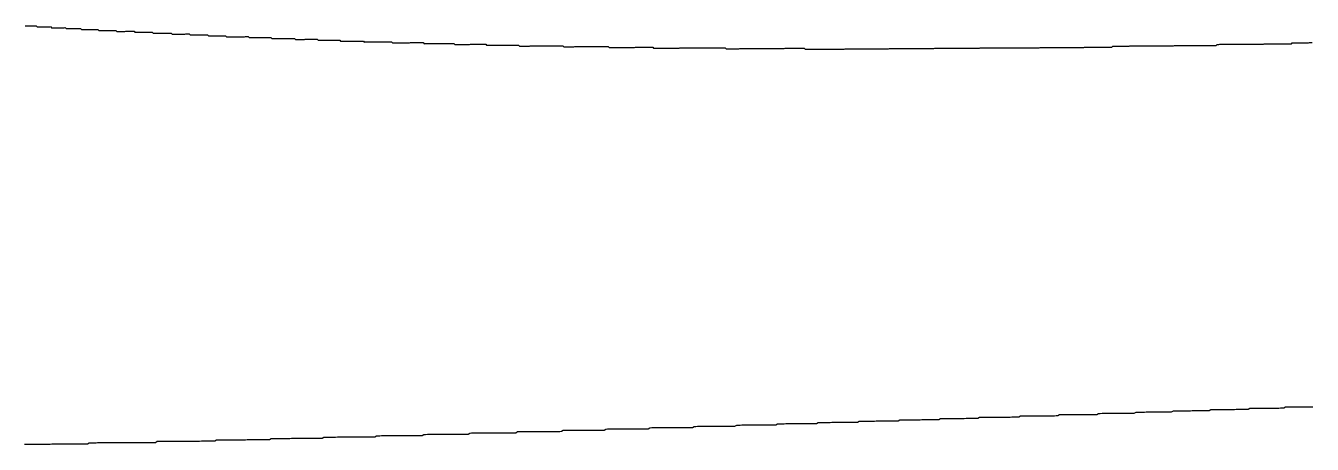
# Model space of a CAD drawing. Header units: millimetres. Extents: x 41 to 1041, y 1148 to 1248.
# Drawn here: x 78.84 to 91.41, y 1155.21 to 1159.29 of the extents above; entities that cross this region are included whole.
import ezdxf

# ---------------------------------------------------------------- set-up
doc = ezdxf.new("R2010")
doc.units = ezdxf.units.MM

msp = doc.modelspace()

# ---------------------------------------------------------------- linework, layer by layer
at = {"color": 3}
for points in [[(78.838, 1159.288, 0), (78.847, 1159.288, 0), (78.856, 1159.288, 0), (78.865, 1159.288, 0), (78.874, 1159.288, 0), (78.883, 1159.288, 0), (78.891, 1159.288, 0), (78.9, 1159.288, 0), (78.909, 1159.288, 0), (78.918, 1159.288, 0), (78.927, 1159.288, 0), (78.936, 1159.289, 0), (78.945, 1159.289, 0), (78.953, 1159.279, 0), (78.962, 1159.279, 0), (78.971, 1159.279, 0), (78.98, 1159.279, 0), (78.989, 1159.279, 0), (78.998, 1159.279, 0), (79.006, 1159.279, 0), (79.015, 1159.279, 0), (79.024, 1159.279, 0), (79.033, 1159.279, 0), (79.042, 1159.279, 0), (79.051, 1159.279, 0), (79.059, 1159.279, 0), (79.068, 1159.279, 0), (79.077, 1159.279, 0), (79.086, 1159.28, 0), (79.095, 1159.27, 0), (79.104, 1159.27, 0), (79.112, 1159.27, 0), (79.121, 1159.27, 0), (79.13, 1159.27, 0), (79.139, 1159.27, 0), (79.148, 1159.27, 0), (79.157, 1159.27, 0), (79.166, 1159.27, 0), (79.174, 1159.27, 0), (79.183, 1159.27, 0), (79.192, 1159.27, 0), (79.201, 1159.27, 0), (79.21, 1159.27, 0), (79.219, 1159.27, 0), (79.227, 1159.271, 0), (79.236, 1159.261, 0), (79.245, 1159.261, 0), (79.254, 1159.261, 0), (79.263, 1159.261, 0), (79.272, 1159.261, 0), (79.28, 1159.261, 0), (79.289, 1159.261, 0), (79.298, 1159.261, 0), (79.307, 1159.261, 0), (79.316, 1159.261, 0), (79.325, 1159.261, 0), (79.333, 1159.261, 0), (79.342, 1159.261, 0), (79.351, 1159.261, 0), (79.36, 1159.261, 0), (79.369, 1159.261, 0), (79.378, 1159.262, 0), (79.387, 1159.252, 0), (79.395, 1159.252, 0), (79.404, 1159.252, 0), (79.413, 1159.252, 0), (79.422, 1159.252, 0), (79.431, 1159.252, 0), (79.44, 1159.252, 0), (79.448, 1159.252, 0), (79.457, 1159.252, 0), (79.466, 1159.252, 0), (79.475, 1159.252, 0), (79.484, 1159.252, 0), (79.493, 1159.252, 0), (79.502, 1159.252, 0), (79.51, 1159.252, 0), (79.519, 1159.252, 0), (79.528, 1159.253, 0), (79.537, 1159.253, 0), (79.546, 1159.253, 0), (79.555, 1159.243, 0), (79.563, 1159.243, 0), (79.572, 1159.243, 0), (79.581, 1159.243, 0), (79.59, 1159.243, 0), (79.599, 1159.243, 0), (79.608, 1159.243, 0), (79.617, 1159.243, 0), (79.625, 1159.243, 0), (79.634, 1159.243, 0), (79.643, 1159.243, 0), (79.652, 1159.243, 0), (79.661, 1159.243, 0), (79.67, 1159.244, 0), (79.678, 1159.244, 0), (79.687, 1159.244, 0), (79.696, 1159.244, 0), (79.705, 1159.244, 0), (79.714, 1159.244, 0), (79.723, 1159.244, 0), (79.732, 1159.234, 0), (79.74, 1159.234, 0), (79.749, 1159.234, 0), (79.758, 1159.234, 0), (79.767, 1159.234, 0), (79.776, 1159.234, 0), (79.785, 1159.234, 0), (79.793, 1159.234, 0), (79.802, 1159.234, 0), (79.811, 1159.234, 0), (79.82, 1159.235, 0), (79.829, 1159.235, 0), (79.838, 1159.235, 0), (79.847, 1159.235, 0), (79.855, 1159.235, 0), (79.864, 1159.235, 0), (79.873, 1159.235, 0), (79.882, 1159.235, 0), (79.891, 1159.235, 0), (79.9, 1159.235, 0), (79.909, 1159.225, 0), (79.918, 1159.225, 0), (79.927, 1159.225, 0), (79.936, 1159.225, 0), (79.945, 1159.225, 0), (79.954, 1159.225, 0), (79.963, 1159.226, 0), (79.971, 1159.226, 0), (79.98, 1159.226, 0), (79.989, 1159.226, 0), (79.998, 1159.226, 0), (80.007, 1159.226, 0), (80.016, 1159.226, 0), (80.025, 1159.226, 0), (80.033, 1159.226, 0), (80.042, 1159.226, 0), (80.051, 1159.226, 0), (80.06, 1159.226, 0), (80.069, 1159.226, 0), (80.078, 1159.226, 0), (80.086, 1159.216, 0), (80.095, 1159.216, 0), (80.104, 1159.216, 0), (80.113, 1159.217, 0), (80.122, 1159.217, 0), (80.131, 1159.217, 0), (80.14, 1159.217, 0), (80.148, 1159.217, 0), (80.157, 1159.217, 0), (80.166, 1159.217, 0), (80.175, 1159.217, 0), (80.184, 1159.217, 0), (80.193, 1159.217, 0), (80.201, 1159.217, 0), (80.21, 1159.217, 0), (80.219, 1159.217, 0), (80.228, 1159.217, 0), (80.237, 1159.217, 0), (80.246, 1159.217, 0), (80.255, 1159.218, 0), (80.263, 1159.218, 0), (80.272, 1159.208, 0), (80.281, 1159.208, 0), (80.29, 1159.208, 0), (80.299, 1159.208, 0), (80.308, 1159.208, 0), (80.316, 1159.208, 0), (80.325, 1159.208, 0), (80.334, 1159.208, 0), (80.343, 1159.208, 0), (80.352, 1159.208, 0), (80.361, 1159.208, 0), (80.37, 1159.208, 0), (80.378, 1159.208, 0), (80.387, 1159.208, 0), (80.396, 1159.208, 0), (80.405, 1159.209, 0), (80.414, 1159.209, 0), (80.423, 1159.209, 0), (80.431, 1159.209, 0), (80.44, 1159.209, 0), (80.449, 1159.199, 0), (80.458, 1159.199, 0), (80.467, 1159.199, 0), (80.476, 1159.199, 0), (80.485, 1159.199, 0), (80.493, 1159.199, 0), (80.502, 1159.199, 0), (80.511, 1159.199, 0), (80.52, 1159.199, 0), (80.529, 1159.199, 0), (80.538, 1159.199, 0), (80.547, 1159.2, 0), (80.555, 1159.2, 0), (80.564, 1159.2, 0), (80.573, 1159.2, 0), (80.582, 1159.2, 0), (80.591, 1159.2, 0), (80.6, 1159.2, 0), (80.608, 1159.2, 0), (80.617, 1159.2, 0), (80.626, 1159.19, 0), (80.635, 1159.19, 0), (80.644, 1159.19, 0), (80.653, 1159.19, 0), (80.662, 1159.19, 0), (80.67, 1159.19, 0), (80.679, 1159.19, 0), (80.688, 1159.19, 0), (80.697, 1159.191, 0), (80.706, 1159.191, 0), (80.715, 1159.191, 0), (80.723, 1159.191, 0), (80.732, 1159.191, 0), (80.741, 1159.191, 0), (80.75, 1159.191, 0), (80.759, 1159.191, 0), (80.768, 1159.191, 0), (80.777, 1159.191, 0), (80.785, 1159.191, 0), (80.794, 1159.191, 0), (80.803, 1159.181, 0), (80.812, 1159.181, 0), (80.821, 1159.181, 0), (80.83, 1159.181, 0), (80.838, 1159.182, 0), (80.847, 1159.182, 0), (80.856, 1159.182, 0), (80.865, 1159.182, 0), (80.874, 1159.182, 0), (80.883, 1159.182, 0), (80.892, 1159.182, 0), (80.9, 1159.182, 0), (80.909, 1159.182, 0), (80.918, 1159.182, 0), (80.927, 1159.182, 0), (80.936, 1159.182, 0), (80.945, 1159.182, 0), (80.954, 1159.182, 0), (80.962, 1159.182, 0), (80.971, 1159.182, 0), (80.98, 1159.182, 0), (80.989, 1159.183, 0), (80.998, 1159.183, 0), (81.007, 1159.183, 0), (81.016, 1159.183, 0), (81.024, 1159.173, 0), (81.033, 1159.173, 0), (81.042, 1159.173, 0), (81.051, 1159.173, 0), (81.06, 1159.173, 0), (81.069, 1159.173, 0), (81.078, 1159.173, 0), (81.086, 1159.173, 0), (81.095, 1159.173, 0), (81.104, 1159.173, 0), (81.113, 1159.173, 0), (81.122, 1159.173, 0), (81.131, 1159.174, 0), (81.139, 1159.174, 0), (81.148, 1159.174, 0), (81.157, 1159.174, 0), (81.166, 1159.174, 0), (81.175, 1159.174, 0), (81.184, 1159.174, 0), (81.193, 1159.174, 0), (81.201, 1159.174, 0), (81.21, 1159.174, 0), (81.219, 1159.174, 0), (81.228, 1159.174, 0), (81.237, 1159.174, 0), (81.246, 1159.164, 0), (81.255, 1159.164, 0), (81.263, 1159.164, 0), (81.272, 1159.164, 0), (81.281, 1159.165, 0), (81.29, 1159.165, 0), (81.299, 1159.165, 0), (81.308, 1159.165, 0), (81.317, 1159.165, 0), (81.325, 1159.165, 0), (81.334, 1159.165, 0), (81.343, 1159.165, 0), (81.352, 1159.165, 0), (81.361, 1159.165, 0), (81.37, 1159.165, 0), (81.378, 1159.165, 0), (81.387, 1159.165, 0), (81.396, 1159.165, 0), (81.405, 1159.165, 0), (81.414, 1159.165, 0), (81.423, 1159.166, 0), (81.432, 1159.166, 0), (81.44, 1159.166, 0), (81.449, 1159.166, 0), (81.458, 1159.166, 0), (81.467, 1159.166, 0), (81.476, 1159.156, 0), (81.485, 1159.156, 0), (81.494, 1159.156, 0), (81.502, 1159.156, 0), (81.511, 1159.156, 0), (81.52, 1159.156, 0), (81.529, 1159.156, 0), (81.538, 1159.156, 0), (81.547, 1159.156, 0), (81.556, 1159.156, 0), (81.564, 1159.156, 0), (81.573, 1159.157, 0), (81.582, 1159.157, 0), (81.591, 1159.157, 0), (81.6, 1159.157, 0), (81.609, 1159.157, 0), (81.618, 1159.157, 0), (81.626, 1159.157, 0), (81.635, 1159.157, 0), (81.644, 1159.157, 0), (81.653, 1159.157, 0), (81.662, 1159.157, 0), (81.671, 1159.157, 0), (81.679, 1159.157, 0), (81.688, 1159.157, 0), (81.697, 1159.147, 0), (81.706, 1159.147, 0), (81.715, 1159.147, 0), (81.724, 1159.148, 0), (81.733, 1159.148, 0), (81.741, 1159.148, 0), (81.75, 1159.148, 0), (81.759, 1159.148, 0), (81.768, 1159.148, 0), (81.777, 1159.148, 0), (81.786, 1159.148, 0), (81.795, 1159.148, 0), (81.803, 1159.148, 0), (81.812, 1159.148, 0), (81.821, 1159.148, 0), (81.83, 1159.148, 0), (81.839, 1159.148, 0), (81.848, 1159.148, 0), (81.857, 1159.148, 0), (81.865, 1159.149, 0), (81.874, 1159.149, 0), (81.883, 1159.149, 0), (81.892, 1159.149, 0), (81.901, 1159.149, 0), (81.91, 1159.149, 0), (81.918, 1159.139, 0), (81.927, 1159.139, 0), (81.936, 1159.139, 0), (81.945, 1159.139, 0), (81.954, 1159.139, 0), (81.963, 1159.139, 0), (81.972, 1159.139, 0), (81.98, 1159.139, 0), (81.989, 1159.139, 0), (81.998, 1159.139, 0), (82.007, 1159.139, 0), (82.016, 1159.14, 0), (82.025, 1159.14, 0), (82.034, 1159.14, 0), (82.042, 1159.14, 0), (82.051, 1159.14, 0), (82.06, 1159.14, 0), (82.069, 1159.14, 0), (82.078, 1159.14, 0), (82.087, 1159.14, 0), (82.096, 1159.14, 0), (82.104, 1159.14, 0), (82.113, 1159.14, 0), (82.122, 1159.14, 0), (82.131, 1159.14, 0), (82.14, 1159.14, 0), (82.149, 1159.13, 0), (82.158, 1159.131, 0), (82.166, 1159.131, 0), (82.175, 1159.131, 0), (82.184, 1159.131, 0), (82.193, 1159.131, 0), (82.202, 1159.131, 0), (82.211, 1159.131, 0), (82.219, 1159.131, 0), (82.228, 1159.131, 0), (82.237, 1159.131, 0), (82.246, 1159.131, 0), (82.255, 1159.131, 0), (82.264, 1159.131, 0), (82.273, 1159.131, 0), (82.281, 1159.131, 0), (82.29, 1159.131, 0), (82.299, 1159.131, 0), (82.308, 1159.132, 0), (82.317, 1159.132, 0), (82.326, 1159.132, 0), (82.335, 1159.132, 0), (82.343, 1159.132, 0), (82.352, 1159.132, 0), (82.361, 1159.132, 0), (82.37, 1159.132, 0), (82.379, 1159.132, 0), (82.388, 1159.132, 0), (82.397, 1159.132, 0), (82.405, 1159.132, 0), (82.414, 1159.132, 0), (82.423, 1159.122, 0), (82.432, 1159.122, 0), (82.441, 1159.122, 0), (82.45, 1159.123, 0), (82.459, 1159.123, 0), (82.467, 1159.123, 0), (82.476, 1159.123, 0), (82.485, 1159.123, 0), (82.494, 1159.123, 0), (82.503, 1159.123, 0), (82.512, 1159.123, 0), (82.521, 1159.123, 0), (82.529, 1159.123, 0), (82.538, 1159.123, 0), (82.547, 1159.123, 0), (82.556, 1159.123, 0), (82.565, 1159.123, 0), (82.574, 1159.123, 0), (82.583, 1159.123, 0), (82.591, 1159.123, 0), (82.6, 1159.124, 0), (82.609, 1159.124, 0), (82.618, 1159.124, 0), (82.627, 1159.124, 0), (82.636, 1159.124, 0), (82.645, 1159.124, 0), (82.653, 1159.124, 0), (82.662, 1159.124, 0), (82.671, 1159.124, 0), (82.68, 1159.124, 0), (82.689, 1159.124, 0), (82.698, 1159.124, 0), (82.707, 1159.124, 0), (82.715, 1159.124, 0), (82.724, 1159.124, 0), (82.733, 1159.114, 0), (82.742, 1159.115, 0), (82.751, 1159.115, 0), (82.76, 1159.115, 0), (82.769, 1159.115, 0), (82.777, 1159.115, 0), (82.786, 1159.115, 0), (82.795, 1159.115, 0), (82.804, 1159.115, 0), (82.813, 1159.115, 0), (82.822, 1159.115, 0), (82.831, 1159.115, 0), (82.839, 1159.115, 0), (82.848, 1159.115, 0), (82.857, 1159.115, 0), (82.866, 1159.115, 0), (82.875, 1159.115, 0), (82.884, 1159.115, 0), (82.893, 1159.116, 0), (82.901, 1159.116, 0), (82.91, 1159.116, 0), (82.919, 1159.116, 0), (82.928, 1159.116, 0), (82.937, 1159.116, 0), (82.946, 1159.116, 0), (82.955, 1159.116, 0), (82.963, 1159.116, 0), (82.972, 1159.116, 0), (82.981, 1159.116, 0), (82.99, 1159.116, 0), (82.999, 1159.116, 0), (83.008, 1159.116, 0), (83.017, 1159.116, 0), (83.025, 1159.116, 0), (83.034, 1159.107, 0), (83.043, 1159.107, 0), (83.052, 1159.107, 0), (83.061, 1159.107, 0), (83.07, 1159.107, 0), (83.079, 1159.107, 0), (83.087, 1159.107, 0), (83.096, 1159.107, 0), (83.105, 1159.107, 0), (83.114, 1159.107, 0), (83.123, 1159.107, 0), (83.132, 1159.107, 0), (83.141, 1159.107, 0), (83.149, 1159.107, 0), (83.158, 1159.107, 0), (83.167, 1159.107, 0), (83.176, 1159.107, 0), (83.185, 1159.108, 0), (83.194, 1159.108, 0), (83.203, 1159.108, 0), (83.211, 1159.108, 0), (83.22, 1159.108, 0), (83.229, 1159.108, 0), (83.238, 1159.108, 0), (83.247, 1159.108, 0), (83.256, 1159.108, 0), (83.265, 1159.108, 0), (83.273, 1159.108, 0), (83.282, 1159.108, 0), (83.291, 1159.108, 0), (83.3, 1159.108, 0), (83.309, 1159.108, 0), (83.318, 1159.108, 0), (83.327, 1159.109, 0), (83.335, 1159.109, 0), (83.344, 1159.099, 0), (83.353, 1159.099, 0), (83.362, 1159.099, 0), (83.371, 1159.099, 0), (83.38, 1159.099, 0), (83.389, 1159.099, 0), (83.397, 1159.099, 0), (83.406, 1159.099, 0), (83.415, 1159.099, 0), (83.424, 1159.099, 0), (83.433, 1159.099, 0), (83.442, 1159.099, 0), (83.451, 1159.099, 0), (83.459, 1159.099, 0), (83.468, 1159.099, 0), (83.477, 1159.1, 0), (83.486, 1159.1, 0), (83.495, 1159.1, 0), (83.504, 1159.1, 0), (83.513, 1159.1, 0), (83.521, 1159.1, 0), (83.53, 1159.1, 0), (83.539, 1159.1, 0), (83.548, 1159.1, 0), (83.557, 1159.1, 0), (83.566, 1159.1, 0), (83.575, 1159.1, 0), (83.583, 1159.1, 0), (83.592, 1159.1, 0), (83.601, 1159.1, 0), (83.61, 1159.1, 0), (83.619, 1159.101, 0), (83.628, 1159.101, 0), (83.637, 1159.101, 0), (83.645, 1159.101, 0), (83.654, 1159.101, 0), (83.664, 1159.091, 0), (83.673, 1159.091, 0), (83.682, 1159.091, 0), (83.691, 1159.091, 0), (83.7, 1159.091, 0), (83.708, 1159.091, 0), (83.717, 1159.091, 0), (83.726, 1159.091, 0), (83.735, 1159.091, 0), (83.744, 1159.091, 0), (83.753, 1159.091, 0), (83.762, 1159.091, 0), (83.77, 1159.092, 0), (83.779, 1159.092, 0), (83.788, 1159.092, 0), (83.797, 1159.092, 0), (83.806, 1159.092, 0), (83.815, 1159.092, 0), (83.824, 1159.092, 0), (83.832, 1159.092, 0), (83.841, 1159.092, 0), (83.85, 1159.092, 0), (83.859, 1159.092, 0), (83.868, 1159.092, 0), (83.877, 1159.092, 0), (83.886, 1159.092, 0), (83.894, 1159.092, 0), (83.903, 1159.092, 0), (83.912, 1159.093, 0), (83.921, 1159.093, 0), (83.93, 1159.093, 0), (83.939, 1159.093, 0), (83.948, 1159.093, 0), (83.956, 1159.093, 0), (83.965, 1159.093, 0), (83.974, 1159.093, 0), (83.983, 1159.093, 0), (83.992, 1159.093, 0), (84.001, 1159.093, 0), (84.01, 1159.093, 0), (84.018, 1159.093, 0), (84.027, 1159.093, 0), (84.036, 1159.093, 0), (84.045, 1159.093, 0), (84.054, 1159.093, 0), (84.063, 1159.094, 0), (84.072, 1159.094, 0), (84.081, 1159.094, 0), (84.089, 1159.094, 0), (84.098, 1159.084, 0), (84.107, 1159.084, 0), (84.116, 1159.084, 0), (84.125, 1159.084, 0), (84.134, 1159.084, 0), (84.143, 1159.084, 0), (84.151, 1159.084, 0), (84.16, 1159.084, 0), (84.169, 1159.084, 0), (84.178, 1159.084, 0), (84.187, 1159.084, 0), (84.196, 1159.084, 0), (84.205, 1159.085, 0), (84.213, 1159.085, 0), (84.222, 1159.085, 0), (84.231, 1159.085, 0), (84.24, 1159.085, 0), (84.249, 1159.085, 0), (84.258, 1159.085, 0), (84.267, 1159.085, 0), (84.275, 1159.085, 0), (84.284, 1159.085, 0), (84.293, 1159.085, 0), (84.302, 1159.085, 0), (84.311, 1159.085, 0), (84.32, 1159.085, 0), (84.329, 1159.085, 0), (84.337, 1159.085, 0), (84.346, 1159.085, 0), (84.355, 1159.086, 0), (84.364, 1159.086, 0), (84.373, 1159.086, 0), (84.382, 1159.086, 0), (84.391, 1159.086, 0), (84.399, 1159.086, 0), (84.408, 1159.086, 0), (84.417, 1159.086, 0), (84.426, 1159.086, 0), (84.435, 1159.086, 0), (84.444, 1159.086, 0), (84.453, 1159.086, 0), (84.461, 1159.086, 0), (84.47, 1159.086, 0), (84.479, 1159.086, 0), (84.488, 1159.086, 0), (84.497, 1159.086, 0), (84.506, 1159.087, 0), (84.515, 1159.087, 0), (84.523, 1159.087, 0), (84.532, 1159.087, 0), (84.541, 1159.077, 0), (84.55, 1159.077, 0), (84.559, 1159.077, 0), (84.568, 1159.077, 0), (84.577, 1159.077, 0), (84.585, 1159.077, 0), (84.594, 1159.077, 0), (84.603, 1159.077, 0), (84.612, 1159.077, 0), (84.621, 1159.077, 0), (84.63, 1159.077, 0), (84.639, 1159.077, 0), (84.647, 1159.078, 0), (84.656, 1159.078, 0), (84.665, 1159.078, 0), (84.674, 1159.078, 0), (84.683, 1159.078, 0), (84.692, 1159.078, 0), (84.701, 1159.078, 0), (84.71, 1159.078, 0), (84.718, 1159.078, 0), (84.727, 1159.078, 0), (84.736, 1159.078, 0), (84.745, 1159.078, 0), (84.754, 1159.078, 0), (84.763, 1159.078, 0), (84.772, 1159.078, 0), (84.78, 1159.078, 0), (84.789, 1159.078, 0), (84.798, 1159.079, 0), (84.807, 1159.079, 0), (84.816, 1159.079, 0), (84.825, 1159.079, 0), (84.834, 1159.079, 0), (84.842, 1159.079, 0), (84.851, 1159.079, 0), (84.86, 1159.079, 0), (84.869, 1159.079, 0), (84.878, 1159.079, 0), (84.887, 1159.079, 0), (84.896, 1159.079, 0), (84.904, 1159.079, 0), (84.913, 1159.079, 0), (84.922, 1159.079, 0), (84.931, 1159.079, 0), (84.94, 1159.08, 0), (84.949, 1159.08, 0), (84.958, 1159.08, 0), (84.966, 1159.08, 0), (84.975, 1159.07, 0), (84.984, 1159.07, 0), (84.993, 1159.07, 0), (85.002, 1159.07, 0), (85.011, 1159.07, 0), (85.02, 1159.07, 0), (85.028, 1159.07, 0), (85.037, 1159.07, 0), (85.046, 1159.07, 0), (85.055, 1159.07, 0), (85.064, 1159.07, 0), (85.073, 1159.07, 0), (85.082, 1159.07, 0), (85.09, 1159.071, 0), (85.099, 1159.071, 0), (85.108, 1159.071, 0), (85.117, 1159.071, 0), (85.126, 1159.071, 0), (85.135, 1159.071, 0), (85.144, 1159.071, 0), (85.152, 1159.071, 0), (85.161, 1159.071, 0), (85.17, 1159.071, 0), (85.179, 1159.071, 0), (85.188, 1159.071, 0), (85.197, 1159.071, 0), (85.206, 1159.071, 0), (85.214, 1159.071, 0), (85.223, 1159.071, 0), (85.232, 1159.072, 0), (85.241, 1159.072, 0), (85.25, 1159.072, 0), (85.259, 1159.072, 0), (85.268, 1159.072, 0), (85.277, 1159.072, 0), (85.285, 1159.072, 0), (85.294, 1159.072, 0), (85.303, 1159.072, 0), (85.312, 1159.072, 0), (85.321, 1159.072, 0), (85.33, 1159.072, 0), (85.339, 1159.072, 0), (85.347, 1159.072, 0), (85.356, 1159.072, 0), (85.365, 1159.072, 0), (85.374, 1159.072, 0), (85.383, 1159.073, 0), (85.392, 1159.073, 0), (85.401, 1159.073, 0), (85.409, 1159.073, 0), (85.418, 1159.073, 0), (85.427, 1159.073, 0), (85.436, 1159.073, 0), (85.445, 1159.073, 0), (85.454, 1159.073, 0), (85.463, 1159.073, 0), (85.471, 1159.073, 0), (85.48, 1159.073, 0), (85.489, 1159.073, 0), (85.498, 1159.073, 0), (85.507, 1159.073, 0), (85.516, 1159.073, 0), (85.525, 1159.074, 0), (85.533, 1159.074, 0), (85.542, 1159.074, 0), (85.551, 1159.074, 0), (85.56, 1159.074, 0), (85.569, 1159.074, 0), (85.578, 1159.074, 0), (85.587, 1159.074, 0), (85.596, 1159.074, 0), (85.604, 1159.074, 0), (85.613, 1159.074, 0), (85.622, 1159.074, 0), (85.631, 1159.074, 0), (85.64, 1159.074, 0), (85.649, 1159.074, 0), (85.658, 1159.074, 0), (85.666, 1159.074, 0), (85.675, 1159.075, 0), (85.684, 1159.065, 0), (85.693, 1159.065, 0), (85.702, 1159.065, 0), (85.711, 1159.065, 0), (85.72, 1159.065, 0), (85.728, 1159.065, 0), (85.737, 1159.065, 0), (85.746, 1159.065, 0), (85.755, 1159.065, 0), (85.764, 1159.065, 0), (85.773, 1159.065, 0), (85.782, 1159.065, 0), (85.79, 1159.065, 0), (85.799, 1159.065, 0), (85.808, 1159.065, 0), (85.817, 1159.066, 0), (85.826, 1159.066, 0), (85.835, 1159.066, 0), (85.844, 1159.066, 0), (85.852, 1159.066, 0), (85.861, 1159.066, 0), (85.87, 1159.066, 0), (85.879, 1159.066, 0), (85.888, 1159.066, 0), (85.897, 1159.066, 0), (85.906, 1159.066, 0), (85.914, 1159.066, 0), (85.923, 1159.066, 0), (85.932, 1159.066, 0), (85.941, 1159.066, 0), (85.95, 1159.066, 0), (85.959, 1159.066, 0), (85.968, 1159.067, 0), (85.977, 1159.067, 0), (85.985, 1159.067, 0), (85.994, 1159.067, 0), (86.003, 1159.067, 0), (86.012, 1159.067, 0), (86.021, 1159.067, 0), (86.03, 1159.067, 0), (86.039, 1159.067, 0), (86.047, 1159.067, 0), (86.056, 1159.067, 0), (86.065, 1159.067, 0), (86.074, 1159.067, 0), (86.083, 1159.067, 0), (86.092, 1159.067, 0), (86.101, 1159.067, 0), (86.109, 1159.068, 0), (86.118, 1159.068, 0), (86.127, 1159.068, 0), (86.136, 1159.068, 0), (86.145, 1159.068, 0), (86.154, 1159.068, 0), (86.163, 1159.068, 0), (86.171, 1159.068, 0), (86.18, 1159.068, 0), (86.189, 1159.068, 0), (86.198, 1159.068, 0), (86.207, 1159.068, 0), (86.216, 1159.068, 0), (86.225, 1159.068, 0), (86.233, 1159.068, 0), (86.242, 1159.068, 0), (86.251, 1159.068, 0), (86.26, 1159.069, 0), (86.269, 1159.069, 0), (86.278, 1159.069, 0), (86.287, 1159.069, 0), (86.295, 1159.069, 0), (86.304, 1159.069, 0), (86.313, 1159.069, 0), (86.322, 1159.069, 0), (86.331, 1159.069, 0), (86.34, 1159.069, 0), (86.349, 1159.069, 0), (86.358, 1159.069, 0), (86.366, 1159.069, 0), (86.375, 1159.069, 0), (86.384, 1159.069, 0), (86.393, 1159.069, 0), (86.402, 1159.07, 0), (86.411, 1159.07, 0), (86.42, 1159.07, 0), (86.428, 1159.07, 0), (86.437, 1159.07, 0), (86.446, 1159.07, 0), (86.455, 1159.06, 0), (86.464, 1159.06, 0), (86.473, 1159.06, 0), (86.482, 1159.06, 0), (86.49, 1159.06, 0), (86.499, 1159.06, 0), (86.508, 1159.06, 0), (86.517, 1159.06, 0), (86.526, 1159.06, 0), (86.535, 1159.06, 0), (86.544, 1159.06, 0), (86.552, 1159.061, 0), (86.561, 1159.061, 0), (86.57, 1159.061, 0), (86.579, 1159.061, 0), (86.588, 1159.061, 0), (86.597, 1159.061, 0), (86.606, 1159.061, 0), (86.614, 1159.061, 0), (86.623, 1159.061, 0), (86.632, 1159.061, 0), (86.641, 1159.061, 0), (86.65, 1159.061, 0), (86.659, 1159.061, 0), (86.668, 1159.061, 0), (86.677, 1159.061, 0), (86.685, 1159.061, 0), (86.694, 1159.062, 0), (86.703, 1159.062, 0), (86.712, 1159.062, 0), (86.721, 1159.062, 0), (86.73, 1159.062, 0), (86.739, 1159.062, 0), (86.747, 1159.062, 0), (86.756, 1159.062, 0), (86.765, 1159.062, 0), (86.774, 1159.062, 0), (86.783, 1159.062, 0), (86.792, 1159.062, 0), (86.801, 1159.062, 0), (86.809, 1159.062, 0), (86.818, 1159.062, 0), (86.827, 1159.062, 0), (86.836, 1159.062, 0), (86.845, 1159.063, 0), (86.854, 1159.063, 0), (86.863, 1159.063, 0), (86.871, 1159.063, 0), (86.88, 1159.063, 0), (86.889, 1159.063, 0), (86.898, 1159.063, 0), (86.907, 1159.063, 0), (86.916, 1159.063, 0), (86.925, 1159.063, 0), (86.933, 1159.063, 0), (86.942, 1159.063, 0), (86.951, 1159.063, 0), (86.96, 1159.063, 0), (86.969, 1159.063, 0), (86.978, 1159.063, 0), (86.987, 1159.064, 0), (86.996, 1159.064, 0), (87.004, 1159.064, 0), (87.013, 1159.064, 0), (87.022, 1159.064, 0), (87.031, 1159.064, 0), (87.04, 1159.064, 0), (87.049, 1159.064, 0), (87.058, 1159.064, 0), (87.066, 1159.064, 0), (87.075, 1159.064, 0), (87.084, 1159.064, 0), (87.093, 1159.064, 0), (87.102, 1159.064, 0), (87.111, 1159.064, 0), (87.12, 1159.064, 0), (87.128, 1159.064, 0), (87.137, 1159.065, 0), (87.146, 1159.065, 0), (87.155, 1159.065, 0), (87.164, 1159.065, 0), (87.173, 1159.065, 0), (87.182, 1159.065, 0), (87.19, 1159.065, 0), (87.199, 1159.065, 0), (87.208, 1159.065, 0), (87.217, 1159.065, 0), (87.226, 1159.065, 0), (87.235, 1159.065, 0), (87.244, 1159.065, 0), (87.252, 1159.065, 0), (87.261, 1159.065, 0), (87.27, 1159.065, 0), (87.279, 1159.066, 0), (87.288, 1159.066, 0), (87.297, 1159.066, 0), (87.306, 1159.066, 0), (87.315, 1159.066, 0), (87.323, 1159.066, 0), (87.332, 1159.066, 0), (87.341, 1159.066, 0), (87.35, 1159.066, 0), (87.359, 1159.066, 0), (87.368, 1159.066, 0), (87.377, 1159.066, 0), (87.385, 1159.066, 0), (87.394, 1159.066, 0), (87.403, 1159.066, 0), (87.412, 1159.066, 0), (87.421, 1159.066, 0), (87.43, 1159.067, 0), (87.439, 1159.067, 0), (87.447, 1159.067, 0), (87.456, 1159.067, 0), (87.465, 1159.067, 0), (87.474, 1159.067, 0), (87.483, 1159.067, 0), (87.492, 1159.067, 0), (87.501, 1159.067, 0), (87.509, 1159.067, 0), (87.518, 1159.067, 0), (87.527, 1159.067, 0), (87.536, 1159.067, 0), (87.545, 1159.067, 0), (87.554, 1159.067, 0), (87.563, 1159.067, 0), (87.572, 1159.068, 0), (87.58, 1159.068, 0), (87.589, 1159.068, 0), (87.598, 1159.068, 0), (87.607, 1159.068, 0), (87.616, 1159.068, 0), (87.625, 1159.068, 0), (87.634, 1159.068, 0), (87.642, 1159.068, 0), (87.651, 1159.068, 0), (87.66, 1159.068, 0), (87.669, 1159.068, 0), (87.678, 1159.068, 0), (87.687, 1159.068, 0), (87.696, 1159.068, 0), (87.704, 1159.068, 0), (87.713, 1159.068, 0), (87.722, 1159.069, 0), (87.731, 1159.069, 0), (87.74, 1159.069, 0), (87.749, 1159.069, 0), (87.758, 1159.069, 0), (87.766, 1159.069, 0), (87.775, 1159.069, 0), (87.784, 1159.069, 0), (87.793, 1159.069, 0), (87.802, 1159.069, 0), (87.811, 1159.069, 0), (87.82, 1159.069, 0), (87.828, 1159.069, 0), (87.837, 1159.069, 0), (87.846, 1159.069, 0), (87.855, 1159.069, 0), (87.864, 1159.069, 0), (87.873, 1159.07, 0), (87.882, 1159.07, 0), (87.891, 1159.07, 0), (87.899, 1159.07, 0), (87.908, 1159.07, 0), (87.917, 1159.07, 0), (87.926, 1159.07, 0), (87.935, 1159.07, 0), (87.944, 1159.07, 0), (87.953, 1159.07, 0), (87.961, 1159.07, 0), (87.97, 1159.07, 0), (87.979, 1159.07, 0), (87.988, 1159.07, 0), (87.997, 1159.07, 0), (88.006, 1159.07, 0), (88.015, 1159.071, 0), (88.023, 1159.071, 0), (88.032, 1159.071, 0), (88.041, 1159.071, 0), (88.05, 1159.071, 0), (88.059, 1159.071, 0), (88.068, 1159.071, 0), (88.077, 1159.071, 0), (88.085, 1159.071, 0), (88.094, 1159.071, 0), (88.103, 1159.071, 0), (88.112, 1159.071, 0), (88.121, 1159.071, 0), (88.13, 1159.071, 0), (88.139, 1159.071, 0), (88.147, 1159.071, 0), (88.156, 1159.071, 0), (88.165, 1159.072, 0), (88.174, 1159.072, 0), (88.183, 1159.072, 0), (88.192, 1159.072, 0), (88.201, 1159.072, 0), (88.21, 1159.072, 0), (88.218, 1159.072, 0), (88.227, 1159.072, 0), (88.236, 1159.072, 0), (88.245, 1159.072, 0), (88.254, 1159.072, 0), (88.263, 1159.072, 0), (88.272, 1159.072, 0), (88.28, 1159.072, 0), (88.289, 1159.072, 0), (88.298, 1159.072, 0), (88.307, 1159.073, 0), (88.316, 1159.073, 0), (88.325, 1159.073, 0), (88.334, 1159.073, 0), (88.342, 1159.073, 0), (88.351, 1159.073, 0), (88.36, 1159.073, 0), (88.369, 1159.073, 0), (88.378, 1159.073, 0), (88.387, 1159.073, 0), (88.396, 1159.073, 0), (88.404, 1159.073, 0), (88.413, 1159.073, 0), (88.422, 1159.073, 0), (88.431, 1159.073, 0), (88.44, 1159.073, 0), (88.449, 1159.073, 0), (88.458, 1159.074, 0), (88.466, 1159.074, 0), (88.475, 1159.074, 0), (88.484, 1159.074, 0), (88.493, 1159.074, 0), (88.502, 1159.074, 0), (88.511, 1159.074, 0), (88.52, 1159.074, 0), (88.529, 1159.074, 0), (88.537, 1159.074, 0), (88.546, 1159.074, 0), (88.555, 1159.074, 0), (88.564, 1159.074, 0), (88.573, 1159.074, 0), (88.582, 1159.074, 0), (88.591, 1159.074, 0), (88.599, 1159.075, 0), (88.608, 1159.075, 0), (88.617, 1159.075, 0), (88.626, 1159.075, 0), (88.635, 1159.075, 0), (88.644, 1159.075, 0), (88.653, 1159.075, 0), (88.661, 1159.075, 0), (88.67, 1159.075, 0), (88.679, 1159.075, 0), (88.688, 1159.075, 0), (88.697, 1159.075, 0), (88.706, 1159.075, 0), (88.715, 1159.075, 0), (88.723, 1159.075, 0), (88.732, 1159.075, 0), (88.741, 1159.075, 0), (88.75, 1159.076, 0), (88.759, 1159.076, 0), (88.768, 1159.076, 0), (88.777, 1159.076, 0), (88.785, 1159.076, 0), (88.794, 1159.076, 0), (88.803, 1159.076, 0), (88.812, 1159.076, 0), (88.821, 1159.076, 0), (88.83, 1159.076, 0), (88.839, 1159.076, 0), (88.848, 1159.076, 0), (88.856, 1159.076, 0), (88.865, 1159.076, 0), (88.874, 1159.076, 0), (88.883, 1159.076, 0), (88.892, 1159.077, 0), (88.901, 1159.077, 0), (88.91, 1159.077, 0), (88.918, 1159.077, 0), (88.927, 1159.077, 0), (88.936, 1159.077, 0), (88.945, 1159.077, 0), (88.954, 1159.077, 0), (88.963, 1159.077, 0), (88.972, 1159.077, 0), (88.98, 1159.077, 0), (88.989, 1159.077, 0), (88.998, 1159.077, 0), (89.007, 1159.077, 0), (89.016, 1159.077, 0), (89.025, 1159.077, 0), (89.034, 1159.077, 0), (89.042, 1159.078, 0), (89.051, 1159.078, 0), (89.06, 1159.078, 0), (89.069, 1159.078, 0), (89.078, 1159.078, 0), (89.087, 1159.078, 0), (89.096, 1159.078, 0), (89.105, 1159.078, 0), (89.113, 1159.078, 0), (89.122, 1159.078, 0), (89.131, 1159.078, 0), (89.14, 1159.078, 0), (89.149, 1159.078, 0), (89.158, 1159.078, 0), (89.167, 1159.078, 0), (89.175, 1159.078, 0), (89.184, 1159.079, 0), (89.193, 1159.079, 0), (89.202, 1159.079, 0), (89.211, 1159.079, 0), (89.22, 1159.079, 0), (89.229, 1159.079, 0), (89.237, 1159.079, 0), (89.246, 1159.079, 0), (89.255, 1159.079, 0), (89.264, 1159.079, 0), (89.273, 1159.079, 0), (89.282, 1159.079, 0), (89.291, 1159.079, 0), (89.299, 1159.079, 0), (89.308, 1159.079, 0), (89.317, 1159.079, 0), (89.326, 1159.079, 0), (89.335, 1159.08, 0), (89.344, 1159.08, 0), (89.353, 1159.08, 0), (89.361, 1159.08, 0), (89.37, 1159.08, 0), (89.379, 1159.08, 0), (89.388, 1159.08, 0), (89.397, 1159.08, 0), (89.406, 1159.08, 0), (89.415, 1159.08, 0), (89.424, 1159.08, 0), (89.432, 1159.08, 0), (89.441, 1159.08, 0), (89.45, 1159.08, 0), (89.459, 1159.09, 0), (89.468, 1159.09, 0), (89.477, 1159.091, 0), (89.486, 1159.091, 0), (89.494, 1159.091, 0), (89.503, 1159.091, 0), (89.512, 1159.091, 0), (89.521, 1159.091, 0), (89.53, 1159.091, 0), (89.539, 1159.091, 0), (89.548, 1159.091, 0), (89.556, 1159.091, 0), (89.565, 1159.091, 0), (89.574, 1159.091, 0), (89.583, 1159.091, 0), (89.592, 1159.091, 0), (89.601, 1159.091, 0), (89.61, 1159.091, 0), (89.618, 1159.091, 0), (89.627, 1159.092, 0), (89.636, 1159.092, 0), (89.645, 1159.092, 0), (89.654, 1159.092, 0), (89.663, 1159.092, 0), (89.672, 1159.092, 0), (89.68, 1159.092, 0), (89.689, 1159.092, 0), (89.698, 1159.092, 0), (89.707, 1159.092, 0), (89.716, 1159.092, 0), (89.725, 1159.092, 0), (89.734, 1159.092, 0), (89.743, 1159.092, 0), (89.751, 1159.092, 0), (89.76, 1159.092, 0), (89.769, 1159.093, 0), (89.778, 1159.093, 0), (89.787, 1159.093, 0), (89.796, 1159.093, 0), (89.805, 1159.093, 0), (89.813, 1159.093, 0), (89.822, 1159.093, 0), (89.831, 1159.093, 0), (89.84, 1159.093, 0), (89.849, 1159.093, 0), (89.858, 1159.093, 0), (89.867, 1159.093, 0), (89.875, 1159.093, 0), (89.884, 1159.093, 0), (89.893, 1159.093, 0), (89.902, 1159.093, 0), (89.911, 1159.093, 0), (89.92, 1159.094, 0), (89.929, 1159.094, 0), (89.937, 1159.094, 0), (89.946, 1159.094, 0), (89.955, 1159.094, 0), (89.964, 1159.094, 0), (89.973, 1159.094, 0), (89.982, 1159.094, 0), (89.991, 1159.094, 0), (89.999, 1159.094, 0), (90.008, 1159.094, 0), (90.017, 1159.094, 0), (90.026, 1159.094, 0), (90.035, 1159.094, 0), (90.044, 1159.094, 0), (90.053, 1159.094, 0), (90.061, 1159.095, 0), (90.07, 1159.095, 0), (90.079, 1159.095, 0), (90.088, 1159.095, 0), (90.097, 1159.095, 0), (90.106, 1159.095, 0), (90.115, 1159.095, 0), (90.124, 1159.095, 0), (90.132, 1159.095, 0), (90.141, 1159.095, 0), (90.15, 1159.095, 0), (90.159, 1159.095, 0), (90.168, 1159.095, 0), (90.177, 1159.095, 0), (90.186, 1159.095, 0), (90.194, 1159.095, 0), (90.203, 1159.095, 0), (90.212, 1159.096, 0), (90.221, 1159.096, 0), (90.23, 1159.096, 0), (90.239, 1159.096, 0), (90.248, 1159.096, 0), (90.256, 1159.096, 0), (90.265, 1159.096, 0), (90.274, 1159.096, 0), (90.283, 1159.096, 0), (90.292, 1159.096, 0), (90.301, 1159.096, 0), (90.31, 1159.096, 0), (90.318, 1159.096, 0), (90.327, 1159.096, 0), (90.336, 1159.096, 0), (90.345, 1159.096, 0), (90.354, 1159.097, 0), (90.363, 1159.097, 0), (90.372, 1159.097, 0), (90.38, 1159.097, 0), (90.389, 1159.097, 0), (90.398, 1159.097, 0), (90.407, 1159.097, 0), (90.416, 1159.097, 0), (90.425, 1159.097, 0), (90.434, 1159.097, 0), (90.443, 1159.097, 0), (90.451, 1159.097, 0), (90.46, 1159.097, 0), (90.469, 1159.097, 0), (90.478, 1159.107, 0), (90.487, 1159.107, 0), (90.496, 1159.107, 0), (90.505, 1159.108, 0), (90.513, 1159.108, 0), (90.522, 1159.108, 0), (90.531, 1159.108, 0), (90.54, 1159.108, 0), (90.549, 1159.108, 0), (90.558, 1159.108, 0), (90.567, 1159.108, 0), (90.575, 1159.108, 0), (90.584, 1159.108, 0), (90.593, 1159.108, 0), (90.602, 1159.108, 0), (90.611, 1159.108, 0), (90.62, 1159.108, 0), (90.629, 1159.108, 0), (90.637, 1159.108, 0), (90.646, 1159.109, 0), (90.655, 1159.109, 0), (90.664, 1159.109, 0), (90.673, 1159.109, 0), (90.682, 1159.109, 0), (90.691, 1159.109, 0), (90.699, 1159.109, 0), (90.708, 1159.109, 0), (90.717, 1159.109, 0), (90.726, 1159.109, 0), (90.735, 1159.109, 0), (90.744, 1159.109, 0), (90.753, 1159.109, 0), (90.762, 1159.109, 0), (90.77, 1159.109, 0), (90.779, 1159.109, 0), (90.788, 1159.109, 0), (90.797, 1159.11, 0), (90.806, 1159.11, 0), (90.815, 1159.11, 0), (90.824, 1159.11, 0), (90.832, 1159.11, 0), (90.841, 1159.11, 0), (90.85, 1159.11, 0), (90.859, 1159.11, 0), (90.868, 1159.11, 0), (90.877, 1159.11, 0), (90.886, 1159.11, 0), (90.894, 1159.11, 0), (90.903, 1159.11, 0), (90.912, 1159.11, 0), (90.921, 1159.11, 0), (90.93, 1159.11, 0), (90.939, 1159.111, 0), (90.948, 1159.111, 0), (90.956, 1159.111, 0), (90.965, 1159.111, 0), (90.974, 1159.111, 0), (90.983, 1159.111, 0), (90.992, 1159.111, 0), (91.001, 1159.111, 0), (91.01, 1159.111, 0), (91.018, 1159.111, 0), (91.027, 1159.111, 0), (91.036, 1159.111, 0), (91.045, 1159.111, 0), (91.054, 1159.111, 0), (91.063, 1159.111, 0), (91.072, 1159.111, 0), (91.08, 1159.111, 0), (91.089, 1159.112, 0), (91.098, 1159.112, 0), (91.107, 1159.112, 0), (91.116, 1159.112, 0), (91.125, 1159.112, 0), (91.134, 1159.112, 0), (91.142, 1159.112, 0), (91.151, 1159.112, 0), (91.16, 1159.112, 0), (91.169, 1159.112, 0), (91.178, 1159.112, 0), (91.187, 1159.112, 0), (91.196, 1159.112, 0), (91.205, 1159.112, 0), (91.212, 1159.122, 0), (91.221, 1159.122, 0), (91.23, 1159.122, 0), (91.239, 1159.123, 0), (91.248, 1159.123, 0), (91.257, 1159.123, 0), (91.266, 1159.123, 0), (91.274, 1159.123, 0), (91.283, 1159.123, 0), (91.292, 1159.123, 0), (91.301, 1159.123, 0), (91.31, 1159.123, 0), (91.319, 1159.123, 0), (91.328, 1159.123, 0), (91.336, 1159.123, 0), (91.345, 1159.123, 0), (91.354, 1159.123, 0), (91.363, 1159.123, 0), (91.372, 1159.123, 0), (91.381, 1159.124, 0), (91.39, 1159.124, 0), (91.398, 1159.124, 0), (91.407, 1159.124, 0)], [(78.831, 1155.208, 0), (78.848, 1155.208, 0), (78.864, 1155.208, 0), (78.881, 1155.208, 0), (78.898, 1155.208, 0), (78.914, 1155.208, 0), (78.931, 1155.208, 0), (78.947, 1155.208, 0), (78.964, 1155.209, 0), (78.981, 1155.209, 0), (78.997, 1155.209, 0), (79.014, 1155.209, 0), (79.031, 1155.209, 0), (79.047, 1155.209, 0), (79.064, 1155.209, 0), (79.08, 1155.209, 0), (79.097, 1155.21, 0), (79.114, 1155.21, 0), (79.13, 1155.21, 0), (79.147, 1155.21, 0), (79.163, 1155.21, 0), (79.18, 1155.21, 0), (79.197, 1155.21, 0), (79.213, 1155.21, 0), (79.23, 1155.21, 0), (79.246, 1155.211, 0), (79.263, 1155.211, 0), (79.28, 1155.211, 0), (79.296, 1155.211, 0), (79.313, 1155.211, 0), (79.329, 1155.211, 0), (79.346, 1155.211, 0), (79.363, 1155.211, 0), (79.379, 1155.211, 0), (79.396, 1155.212, 0), (79.412, 1155.212, 0), (79.429, 1155.212, 0), (79.446, 1155.212, 0), (79.462, 1155.222, 0), (79.479, 1155.222, 0), (79.495, 1155.222, 0), (79.512, 1155.222, 0), (79.529, 1155.222, 0), (79.545, 1155.223, 0), (79.562, 1155.223, 0), (79.578, 1155.223, 0), (79.595, 1155.223, 0), (79.612, 1155.223, 0), (79.628, 1155.223, 0), (79.645, 1155.223, 0), (79.661, 1155.223, 0), (79.678, 1155.223, 0), (79.695, 1155.224, 0), (79.711, 1155.224, 0), (79.728, 1155.224, 0), (79.744, 1155.224, 0), (79.761, 1155.224, 0), (79.778, 1155.224, 0), (79.794, 1155.224, 0), (79.811, 1155.224, 0), (79.827, 1155.225, 0), (79.844, 1155.225, 0), (79.861, 1155.225, 0), (79.877, 1155.225, 0), (79.894, 1155.225, 0), (79.91, 1155.225, 0), (79.927, 1155.225, 0), (79.944, 1155.225, 0), (79.96, 1155.225, 0), (79.977, 1155.226, 0), (79.993, 1155.226, 0), (80.01, 1155.226, 0), (80.027, 1155.226, 0), (80.043, 1155.226, 0), (80.06, 1155.226, 0), (80.076, 1155.226, 0), (80.093, 1155.226, 0), (80.11, 1155.226, 0), (80.126, 1155.237, 0), (80.143, 1155.237, 0), (80.159, 1155.237, 0), (80.176, 1155.237, 0), (80.193, 1155.237, 0), (80.209, 1155.237, 0), (80.226, 1155.237, 0), (80.242, 1155.237, 0), (80.259, 1155.237, 0), (80.276, 1155.238, 0), (80.292, 1155.238, 0), (80.309, 1155.238, 0), (80.325, 1155.238, 0), (80.342, 1155.238, 0), (80.359, 1155.238, 0), (80.375, 1155.238, 0), (80.392, 1155.238, 0), (80.408, 1155.238, 0), (80.425, 1155.239, 0), (80.442, 1155.239, 0), (80.458, 1155.239, 0), (80.475, 1155.239, 0), (80.492, 1155.239, 0), (80.508, 1155.239, 0), (80.525, 1155.239, 0), (80.541, 1155.239, 0), (80.558, 1155.24, 0), (80.575, 1155.24, 0), (80.591, 1155.24, 0), (80.608, 1155.24, 0), (80.624, 1155.24, 0), (80.641, 1155.24, 0), (80.658, 1155.24, 0), (80.674, 1155.24, 0), (80.691, 1155.24, 0), (80.707, 1155.251, 0), (80.724, 1155.251, 0), (80.741, 1155.251, 0), (80.757, 1155.251, 0), (80.774, 1155.251, 0), (80.79, 1155.251, 0), (80.807, 1155.251, 0), (80.824, 1155.251, 0), (80.84, 1155.251, 0), (80.857, 1155.252, 0), (80.873, 1155.252, 0), (80.89, 1155.252, 0), (80.907, 1155.252, 0), (80.923, 1155.252, 0), (80.94, 1155.252, 0), (80.956, 1155.252, 0), (80.973, 1155.252, 0), (80.99, 1155.252, 0), (81.006, 1155.253, 0), (81.023, 1155.253, 0), (81.039, 1155.253, 0), (81.056, 1155.253, 0), (81.073, 1155.253, 0), (81.089, 1155.253, 0), (81.106, 1155.253, 0), (81.122, 1155.253, 0), (81.139, 1155.253, 0), (81.156, 1155.254, 0), (81.172, 1155.254, 0), (81.189, 1155.254, 0), (81.205, 1155.254, 0), (81.222, 1155.254, 0), (81.239, 1155.264, 0), (81.255, 1155.264, 0), (81.272, 1155.264, 0), (81.288, 1155.264, 0), (81.305, 1155.265, 0), (81.322, 1155.265, 0), (81.338, 1155.265, 0), (81.355, 1155.265, 0), (81.371, 1155.265, 0), (81.388, 1155.265, 0), (81.405, 1155.265, 0), (81.421, 1155.265, 0), (81.438, 1155.266, 0), (81.454, 1155.266, 0), (81.471, 1155.266, 0), (81.488, 1155.266, 0), (81.504, 1155.266, 0), (81.521, 1155.266, 0), (81.537, 1155.266, 0), (81.554, 1155.266, 0), (81.571, 1155.266, 0), (81.587, 1155.267, 0), (81.604, 1155.267, 0), (81.62, 1155.267, 0), (81.637, 1155.267, 0), (81.654, 1155.267, 0), (81.67, 1155.267, 0), (81.687, 1155.267, 0), (81.703, 1155.267, 0), (81.72, 1155.267, 0), (81.737, 1155.268, 0), (81.753, 1155.278, 0), (81.77, 1155.278, 0), (81.786, 1155.278, 0), (81.803, 1155.278, 0), (81.82, 1155.278, 0), (81.836, 1155.278, 0), (81.853, 1155.278, 0), (81.869, 1155.278, 0), (81.886, 1155.279, 0), (81.903, 1155.279, 0), (81.919, 1155.279, 0), (81.936, 1155.279, 0), (81.952, 1155.279, 0), (81.969, 1155.279, 0), (81.986, 1155.279, 0), (82.002, 1155.279, 0), (82.019, 1155.279, 0), (82.035, 1155.28, 0), (82.052, 1155.28, 0), (82.069, 1155.28, 0), (82.085, 1155.28, 0), (82.102, 1155.28, 0), (82.118, 1155.28, 0), (82.135, 1155.28, 0), (82.152, 1155.28, 0), (82.168, 1155.28, 0), (82.185, 1155.281, 0), (82.201, 1155.281, 0), (82.218, 1155.281, 0), (82.235, 1155.281, 0), (82.251, 1155.281, 0), (82.267, 1155.291, 0), (82.283, 1155.291, 0), (82.3, 1155.291, 0), (82.317, 1155.292, 0), (82.333, 1155.292, 0), (82.35, 1155.292, 0), (82.366, 1155.292, 0), (82.383, 1155.292, 0), (82.4, 1155.292, 0), (82.416, 1155.292, 0), (82.433, 1155.292, 0), (82.449, 1155.292, 0), (82.466, 1155.293, 0), (82.483, 1155.293, 0), (82.499, 1155.293, 0), (82.516, 1155.293, 0), (82.532, 1155.293, 0), (82.549, 1155.293, 0), (82.566, 1155.293, 0), (82.582, 1155.293, 0), (82.599, 1155.293, 0), (82.615, 1155.294, 0), (82.632, 1155.294, 0), (82.649, 1155.294, 0), (82.665, 1155.294, 0), (82.682, 1155.294, 0), (82.698, 1155.294, 0), (82.715, 1155.294, 0), (82.732, 1155.304, 0), (82.748, 1155.304, 0), (82.765, 1155.305, 0), (82.781, 1155.305, 0), (82.798, 1155.305, 0), (82.815, 1155.305, 0), (82.831, 1155.305, 0), (82.848, 1155.305, 0), (82.864, 1155.305, 0), (82.881, 1155.305, 0), (82.898, 1155.305, 0), (82.914, 1155.306, 0), (82.931, 1155.306, 0), (82.947, 1155.306, 0), (82.964, 1155.306, 0), (82.981, 1155.306, 0), (82.997, 1155.306, 0), (83.014, 1155.306, 0), (83.03, 1155.306, 0), (83.047, 1155.307, 0), (83.064, 1155.307, 0), (83.08, 1155.307, 0), (83.097, 1155.307, 0), (83.113, 1155.307, 0), (83.13, 1155.307, 0), (83.147, 1155.307, 0), (83.163, 1155.307, 0), (83.18, 1155.317, 0), (83.196, 1155.318, 0), (83.213, 1155.318, 0), (83.23, 1155.318, 0), (83.246, 1155.318, 0), (83.263, 1155.318, 0), (83.279, 1155.318, 0), (83.296, 1155.318, 0), (83.313, 1155.318, 0), (83.329, 1155.318, 0), (83.346, 1155.319, 0), (83.362, 1155.319, 0), (83.379, 1155.319, 0), (83.396, 1155.319, 0), (83.412, 1155.319, 0), (83.429, 1155.319, 0), (83.445, 1155.319, 0), (83.462, 1155.319, 0), (83.479, 1155.319, 0), (83.495, 1155.32, 0), (83.512, 1155.32, 0), (83.528, 1155.32, 0), (83.545, 1155.32, 0), (83.562, 1155.32, 0), (83.578, 1155.32, 0), (83.595, 1155.32, 0), (83.611, 1155.32, 0), (83.628, 1155.32, 0), (83.645, 1155.331, 0), (83.661, 1155.331, 0), (83.678, 1155.331, 0), (83.694, 1155.331, 0), (83.711, 1155.331, 0), (83.728, 1155.331, 0), (83.744, 1155.331, 0), (83.761, 1155.331, 0), (83.777, 1155.331, 0), (83.794, 1155.332, 0), (83.811, 1155.332, 0), (83.827, 1155.332, 0), (83.844, 1155.332, 0), (83.86, 1155.332, 0), (83.877, 1155.332, 0), (83.894, 1155.332, 0), (83.91, 1155.332, 0), (83.927, 1155.333, 0), (83.943, 1155.333, 0), (83.96, 1155.333, 0), (83.977, 1155.333, 0), (83.993, 1155.333, 0), (84.01, 1155.333, 0), (84.026, 1155.333, 0), (84.043, 1155.333, 0), (84.06, 1155.333, 0), (84.076, 1155.334, 0), (84.093, 1155.344, 0), (84.109, 1155.344, 0), (84.126, 1155.344, 0), (84.143, 1155.344, 0), (84.159, 1155.344, 0), (84.176, 1155.344, 0), (84.192, 1155.344, 0), (84.209, 1155.344, 0), (84.226, 1155.345, 0), (84.242, 1155.345, 0), (84.259, 1155.345, 0), (84.275, 1155.345, 0), (84.292, 1155.345, 0), (84.309, 1155.345, 0), (84.325, 1155.345, 0), (84.342, 1155.345, 0), (84.358, 1155.345, 0), (84.375, 1155.346, 0), (84.392, 1155.346, 0), (84.408, 1155.346, 0), (84.425, 1155.346, 0), (84.441, 1155.346, 0), (84.458, 1155.346, 0), (84.475, 1155.346, 0), (84.491, 1155.346, 0), (84.508, 1155.356, 0), (84.524, 1155.357, 0), (84.541, 1155.357, 0), (84.558, 1155.357, 0), (84.574, 1155.357, 0), (84.591, 1155.357, 0), (84.607, 1155.357, 0), (84.624, 1155.357, 0), (84.641, 1155.357, 0), (84.657, 1155.358, 0), (84.674, 1155.358, 0), (84.69, 1155.358, 0), (84.707, 1155.358, 0), (84.724, 1155.358, 0), (84.74, 1155.358, 0), (84.757, 1155.358, 0), (84.773, 1155.358, 0), (84.79, 1155.358, 0), (84.807, 1155.359, 0), (84.823, 1155.359, 0), (84.84, 1155.359, 0), (84.856, 1155.359, 0), (84.873, 1155.359, 0), (84.89, 1155.359, 0), (84.906, 1155.359, 0), (84.923, 1155.359, 0), (84.939, 1155.369, 0), (84.956, 1155.37, 0), (84.973, 1155.37, 0), (84.989, 1155.37, 0), (85.006, 1155.37, 0), (85.022, 1155.37, 0), (85.039, 1155.37, 0), (85.056, 1155.37, 0), (85.072, 1155.37, 0), (85.089, 1155.37, 0), (85.105, 1155.371, 0), (85.122, 1155.371, 0), (85.139, 1155.371, 0), (85.155, 1155.371, 0), (85.172, 1155.371, 0), (85.188, 1155.371, 0), (85.205, 1155.371, 0), (85.222, 1155.371, 0), (85.238, 1155.371, 0), (85.255, 1155.372, 0), (85.271, 1155.372, 0), (85.288, 1155.372, 0), (85.305, 1155.372, 0), (85.321, 1155.372, 0), (85.338, 1155.372, 0), (85.354, 1155.372, 0), (85.371, 1155.382, 0), (85.388, 1155.382, 0), (85.404, 1155.383, 0), (85.421, 1155.383, 0), (85.437, 1155.383, 0), (85.454, 1155.383, 0), (85.471, 1155.383, 0), (85.487, 1155.383, 0), (85.504, 1155.383, 0), (85.52, 1155.383, 0), (85.537, 1155.384, 0), (85.554, 1155.384, 0), (85.57, 1155.384, 0), (85.587, 1155.384, 0), (85.603, 1155.384, 0), (85.62, 1155.384, 0), (85.637, 1155.384, 0), (85.653, 1155.384, 0), (85.67, 1155.384, 0), (85.686, 1155.385, 0), (85.703, 1155.385, 0), (85.72, 1155.385, 0), (85.736, 1155.385, 0), (85.753, 1155.385, 0), (85.769, 1155.385, 0), (85.786, 1155.395, 0), (85.803, 1155.395, 0), (85.819, 1155.395, 0), (85.836, 1155.396, 0), (85.852, 1155.396, 0), (85.869, 1155.396, 0), (85.886, 1155.396, 0), (85.902, 1155.396, 0), (85.919, 1155.396, 0), (85.935, 1155.396, 0), (85.952, 1155.396, 0), (85.969, 1155.396, 0), (85.985, 1155.397, 0), (86.002, 1155.397, 0), (86.018, 1155.397, 0), (86.035, 1155.397, 0), (86.052, 1155.397, 0), (86.068, 1155.397, 0), (86.085, 1155.397, 0), (86.101, 1155.397, 0), (86.118, 1155.397, 0), (86.135, 1155.398, 0), (86.151, 1155.398, 0), (86.168, 1155.398, 0), (86.184, 1155.408, 0), (86.201, 1155.408, 0), (86.218, 1155.408, 0), (86.234, 1155.408, 0), (86.251, 1155.408, 0), (86.267, 1155.409, 0), (86.284, 1155.409, 0), (86.301, 1155.409, 0), (86.317, 1155.409, 0), (86.334, 1155.409, 0), (86.35, 1155.409, 0), (86.367, 1155.409, 0), (86.384, 1155.409, 0), (86.4, 1155.409, 0), (86.417, 1155.41, 0), (86.433, 1155.41, 0), (86.45, 1155.41, 0), (86.467, 1155.41, 0), (86.483, 1155.41, 0), (86.5, 1155.41, 0), (86.516, 1155.41, 0), (86.533, 1155.41, 0), (86.55, 1155.41, 0), (86.566, 1155.411, 0), (86.583, 1155.421, 0), (86.599, 1155.421, 0), (86.616, 1155.421, 0), (86.633, 1155.421, 0), (86.649, 1155.421, 0), (86.666, 1155.421, 0), (86.682, 1155.421, 0), (86.699, 1155.421, 0), (86.716, 1155.422, 0), (86.732, 1155.422, 0), (86.749, 1155.422, 0), (86.765, 1155.422, 0), (86.782, 1155.422, 0), (86.799, 1155.422, 0), (86.815, 1155.422, 0), (86.832, 1155.422, 0), (86.848, 1155.422, 0), (86.865, 1155.423, 0), (86.882, 1155.423, 0), (86.898, 1155.423, 0), (86.915, 1155.423, 0), (86.931, 1155.423, 0), (86.948, 1155.423, 0), (86.965, 1155.423, 0), (86.981, 1155.433, 0), (86.998, 1155.433, 0), (87.014, 1155.434, 0), (87.031, 1155.434, 0), (87.048, 1155.434, 0), (87.064, 1155.434, 0), (87.081, 1155.434, 0), (87.097, 1155.434, 0), (87.114, 1155.434, 0), (87.131, 1155.434, 0), (87.147, 1155.435, 0), (87.164, 1155.435, 0), (87.18, 1155.435, 0), (87.197, 1155.435, 0), (87.214, 1155.435, 0), (87.23, 1155.435, 0), (87.247, 1155.435, 0), (87.263, 1155.435, 0), (87.28, 1155.435, 0), (87.297, 1155.436, 0), (87.313, 1155.436, 0), (87.33, 1155.436, 0), (87.346, 1155.436, 0), (87.363, 1155.436, 0), (87.38, 1155.446, 0), (87.396, 1155.446, 0), (87.413, 1155.446, 0), (87.429, 1155.446, 0), (87.446, 1155.447, 0), (87.463, 1155.447, 0), (87.479, 1155.447, 0), (87.496, 1155.447, 0), (87.512, 1155.447, 0), (87.529, 1155.447, 0), (87.546, 1155.447, 0), (87.562, 1155.447, 0), (87.579, 1155.447, 0), (87.595, 1155.448, 0), (87.612, 1155.448, 0), (87.629, 1155.448, 0), (87.645, 1155.448, 0), (87.662, 1155.448, 0), (87.678, 1155.448, 0), (87.695, 1155.448, 0), (87.712, 1155.448, 0), (87.728, 1155.448, 0), (87.745, 1155.449, 0), (87.761, 1155.449, 0), (87.777, 1155.459, 0), (87.793, 1155.459, 0), (87.81, 1155.459, 0), (87.827, 1155.459, 0), (87.843, 1155.459, 0), (87.86, 1155.459, 0), (87.876, 1155.46, 0), (87.893, 1155.46, 0), (87.91, 1155.46, 0), (87.926, 1155.46, 0), (87.943, 1155.46, 0), (87.959, 1155.46, 0), (87.976, 1155.46, 0), (87.993, 1155.46, 0), (88.009, 1155.46, 0), (88.026, 1155.461, 0), (88.042, 1155.461, 0), (88.059, 1155.461, 0), (88.076, 1155.461, 0), (88.092, 1155.461, 0), (88.109, 1155.461, 0), (88.125, 1155.461, 0), (88.142, 1155.461, 0), (88.159, 1155.471, 0), (88.175, 1155.472, 0), (88.192, 1155.472, 0), (88.208, 1155.472, 0), (88.225, 1155.472, 0), (88.242, 1155.472, 0), (88.258, 1155.472, 0), (88.275, 1155.472, 0), (88.291, 1155.472, 0), (88.308, 1155.472, 0), (88.325, 1155.473, 0), (88.341, 1155.473, 0), (88.358, 1155.473, 0), (88.374, 1155.473, 0), (88.391, 1155.473, 0), (88.408, 1155.473, 0), (88.424, 1155.473, 0), (88.441, 1155.473, 0), (88.457, 1155.473, 0), (88.474, 1155.474, 0), (88.491, 1155.474, 0), (88.507, 1155.474, 0), (88.524, 1155.474, 0), (88.54, 1155.474, 0), (88.557, 1155.484, 0), (88.574, 1155.484, 0), (88.59, 1155.484, 0), (88.607, 1155.484, 0), (88.623, 1155.485, 0), (88.64, 1155.485, 0), (88.657, 1155.485, 0), (88.673, 1155.485, 0), (88.69, 1155.485, 0), (88.706, 1155.485, 0), (88.723, 1155.485, 0), (88.74, 1155.485, 0), (88.756, 1155.486, 0), (88.773, 1155.486, 0), (88.789, 1155.486, 0), (88.806, 1155.486, 0), (88.823, 1155.486, 0), (88.839, 1155.486, 0), (88.856, 1155.486, 0), (88.872, 1155.486, 0), (88.889, 1155.486, 0), (88.906, 1155.487, 0), (88.922, 1155.487, 0), (88.939, 1155.497, 0), (88.955, 1155.497, 0), (88.972, 1155.497, 0), (88.989, 1155.497, 0), (89.005, 1155.497, 0), (89.022, 1155.497, 0), (89.038, 1155.497, 0), (89.055, 1155.498, 0), (89.072, 1155.498, 0), (89.088, 1155.498, 0), (89.105, 1155.498, 0), (89.121, 1155.498, 0), (89.138, 1155.498, 0), (89.155, 1155.498, 0), (89.171, 1155.498, 0), (89.188, 1155.498, 0), (89.204, 1155.499, 0), (89.221, 1155.499, 0), (89.238, 1155.499, 0), (89.254, 1155.499, 0), (89.271, 1155.499, 0), (89.287, 1155.499, 0), (89.304, 1155.499, 0), (89.321, 1155.509, 0), (89.337, 1155.509, 0), (89.354, 1155.51, 0), (89.37, 1155.51, 0), (89.387, 1155.51, 0), (89.404, 1155.51, 0), (89.42, 1155.51, 0), (89.437, 1155.51, 0), (89.453, 1155.51, 0), (89.47, 1155.51, 0), (89.487, 1155.511, 0), (89.503, 1155.511, 0), (89.52, 1155.511, 0), (89.536, 1155.511, 0), (89.553, 1155.511, 0), (89.57, 1155.511, 0), (89.586, 1155.511, 0), (89.603, 1155.511, 0), (89.619, 1155.511, 0), (89.636, 1155.512, 0), (89.653, 1155.512, 0), (89.669, 1155.512, 0), (89.686, 1155.522, 0), (89.702, 1155.522, 0), (89.719, 1155.522, 0), (89.736, 1155.522, 0), (89.752, 1155.522, 0), (89.769, 1155.522, 0), (89.785, 1155.523, 0), (89.802, 1155.523, 0), (89.819, 1155.523, 0), (89.835, 1155.523, 0), (89.852, 1155.523, 0), (89.868, 1155.523, 0), (89.885, 1155.523, 0), (89.902, 1155.523, 0), (89.918, 1155.523, 0), (89.935, 1155.524, 0), (89.951, 1155.524, 0), (89.968, 1155.524, 0), (89.985, 1155.524, 0), (90.001, 1155.524, 0), (90.018, 1155.524, 0), (90.034, 1155.524, 0), (90.051, 1155.534, 0), (90.067, 1155.534, 0), (90.084, 1155.535, 0), (90.101, 1155.535, 0), (90.117, 1155.535, 0), (90.134, 1155.535, 0), (90.15, 1155.535, 0), (90.167, 1155.535, 0), (90.184, 1155.535, 0), (90.2, 1155.535, 0), (90.217, 1155.535, 0), (90.233, 1155.536, 0), (90.25, 1155.536, 0), (90.267, 1155.536, 0), (90.283, 1155.536, 0), (90.3, 1155.536, 0), (90.316, 1155.536, 0), (90.333, 1155.536, 0), (90.35, 1155.536, 0), (90.366, 1155.537, 0), (90.383, 1155.537, 0), (90.399, 1155.537, 0), (90.416, 1155.547, 0), (90.433, 1155.547, 0), (90.449, 1155.547, 0), (90.466, 1155.547, 0), (90.482, 1155.547, 0), (90.499, 1155.547, 0), (90.516, 1155.548, 0), (90.532, 1155.548, 0), (90.549, 1155.548, 0), (90.565, 1155.548, 0), (90.582, 1155.548, 0), (90.599, 1155.548, 0), (90.615, 1155.548, 0), (90.632, 1155.548, 0), (90.648, 1155.548, 0), (90.665, 1155.549, 0), (90.682, 1155.549, 0), (90.698, 1155.549, 0), (90.715, 1155.549, 0), (90.731, 1155.549, 0), (90.748, 1155.549, 0), (90.765, 1155.549, 0), (90.781, 1155.549, 0), (90.798, 1155.559, 0), (90.814, 1155.56, 0), (90.831, 1155.56, 0), (90.848, 1155.56, 0), (90.864, 1155.56, 0), (90.881, 1155.56, 0), (90.897, 1155.56, 0), (90.914, 1155.56, 0), (90.931, 1155.56, 0), (90.947, 1155.56, 0), (90.964, 1155.561, 0), (90.98, 1155.561, 0), (90.997, 1155.561, 0), (91.014, 1155.561, 0), (91.03, 1155.561, 0), (91.047, 1155.561, 0), (91.063, 1155.561, 0), (91.08, 1155.561, 0), (91.097, 1155.562, 0), (91.113, 1155.562, 0), (91.13, 1155.562, 0), (91.146, 1155.572, 0), (91.163, 1155.572, 0), (91.18, 1155.572, 0), (91.196, 1155.572, 0), (91.213, 1155.572, 0), (91.229, 1155.572, 0), (91.246, 1155.573, 0), (91.263, 1155.573, 0), (91.279, 1155.573, 0), (91.296, 1155.573, 0), (91.312, 1155.573, 0), (91.329, 1155.573, 0), (91.346, 1155.573, 0), (91.362, 1155.573, 0), (91.379, 1155.573, 0), (91.395, 1155.574, 0), (91.412, 1155.574, 0)]]:
    msp.add_polyline3d(points, dxfattribs=at)

doc.saveas('drawing.dxf')
